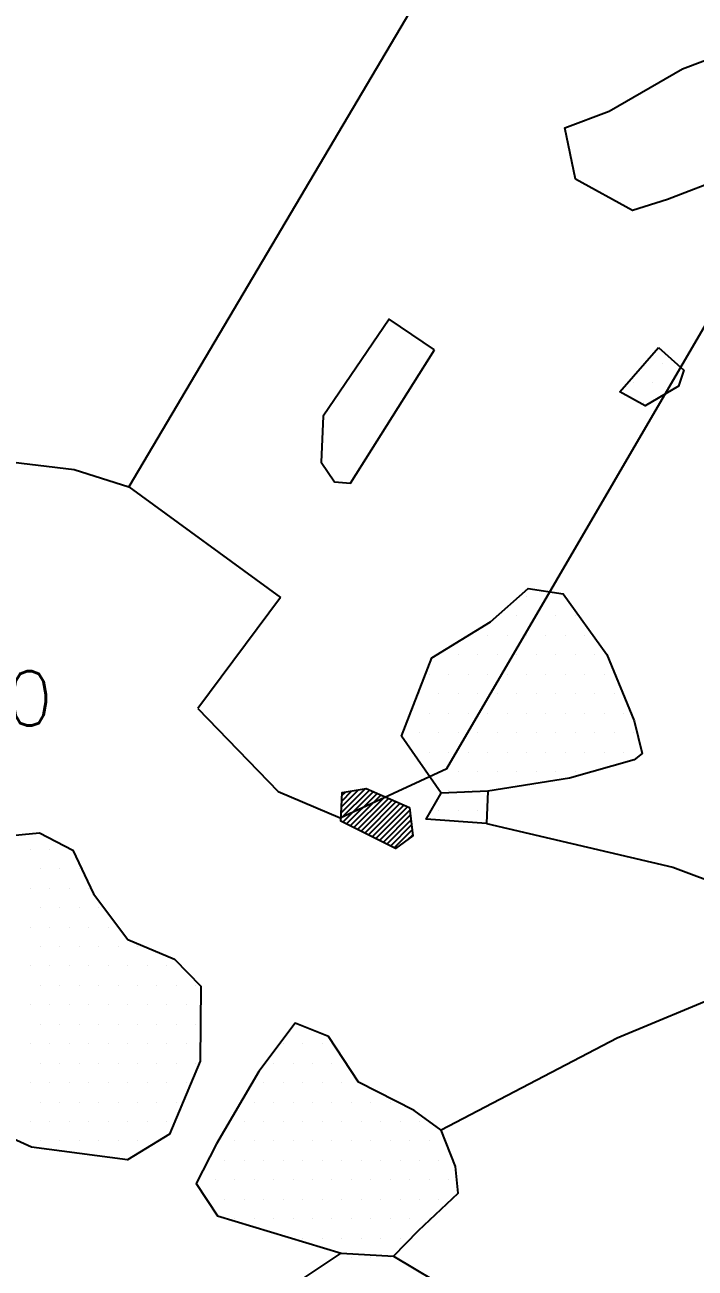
# Model space of a CAD drawing. Header units: metres. Extents: x -8.99 to -5.1, y -14.54 to -10.11.
# Drawn here: x -6.41 to -5.979, y -13.857 to -13.057 of the extents above; entities that cross this region are included whole.
import ezdxf

# ---------------------------------------------------------------- set-up
doc = ezdxf.new("R2010")
doc.units = ezdxf.units.M
doc.header["$LTSCALE"] = 25
doc.header["$MEASUREMENT"] = 0
doc.linetypes.add('STRICHPUNKTX2', pattern=[2, 1, -0.5, 0, -0.5])
doc.layers.get('0').update_dxf_attribs({"linetype": 'CONTINUOUS'})
for name, color, linetype in [('BEFUND', 1, 'CONTINUOUS'), ('BEFUNDSCHRAFF', 1, 'CONTINUOUS'), ('GRABUNGSGRENZE', 3, 'STRICHPUNKTX2'), ('KNOCHEN', 2, 'CONTINUOUS'), ('KNOCHENSCHRAFF', 2, 'CONTINUOUS'), ('STEINE', 4, 'CONTINUOUS'), ('STEINESCHRAFF', 4, 'CONTINUOUS')]:
    doc.layers.add(name, color=color, linetype=linetype)
doc.styles.get("Standard").update_dxf_attribs({"font": 'txt.shx'})

# ---------------------------------------------------------------- blocks, each defined once
blk = doc.blocks.new('*X5')
at = {"color": 0}
for p, q in [((-640.625, -1358.75), (-640.625, -1358.75)), ((-639.375, -1358.75), (-639.375, -1358.75)), ((-638.125, -1358.75), (-638.125, -1358.75)), ((-640, -1360), (-640, -1360)), ((-638.75, -1360), (-638.75, -1360)), ((-637.5, -1360), (-637.5, -1360)), ((-640.625, -1361.25), (-640.625, -1361.25)), ((-639.375, -1361.25), (-639.375, -1361.25)), ((-638.125, -1361.25), (-638.125, -1361.25)), ((-636.875, -1361.25), (-636.875, -1361.25)), ((-640, -1362.5), (-640, -1362.5)), ((-638.75, -1362.5), (-638.75, -1362.5)), ((-637.5, -1362.5), (-637.5, -1362.5)), ((-636.25, -1362.5), (-636.25, -1362.5)), ((-640.625, -1363.75), (-640.625, -1363.75)), ((-639.375, -1363.75), (-639.375, -1363.75)), ((-638.125, -1363.75), (-638.125, -1363.75)), ((-636.875, -1363.75), (-636.875, -1363.75)), ((-635.625, -1363.75), (-635.625, -1363.75)), ((-640, -1365), (-640, -1365)), ((-638.75, -1365), (-638.75, -1365)), ((-637.5, -1365), (-637.5, -1365)), ((-636.25, -1365), (-636.25, -1365)), ((-635, -1365), (-635, -1365)), ((-633.75, -1365), (-633.75, -1365)), ((-640.625, -1366.25), (-640.625, -1366.25)), ((-639.375, -1366.25), (-639.375, -1366.25)), ((-638.125, -1366.25), (-638.125, -1366.25)), ((-636.875, -1366.25), (-636.875, -1366.25)), ((-635.625, -1366.25), (-635.625, -1366.25)), ((-634.375, -1366.25), (-634.375, -1366.25)), ((-633.125, -1366.25), (-633.125, -1366.25)), ((-631.875, -1366.25), (-631.875, -1366.25)), ((-640, -1367.5), (-640, -1367.5)), ((-638.75, -1367.5), (-638.75, -1367.5)), ((-637.5, -1367.5), (-637.5, -1367.5)), ((-636.25, -1367.5), (-636.25, -1367.5)), ((-635, -1367.5), (-635, -1367.5)), ((-633.75, -1367.5), (-633.75, -1367.5)), ((-632.5, -1367.5), (-632.5, -1367.5)), ((-631.25, -1367.5), (-631.25, -1367.5)), ((-630, -1367.5), (-630, -1367.5)), ((-640.625, -1368.75), (-640.625, -1368.75)), ((-639.375, -1368.75), (-639.375, -1368.75)), ((-638.125, -1368.75), (-638.125, -1368.75)), ((-636.875, -1368.75), (-636.875, -1368.75)), ((-635.625, -1368.75), (-635.625, -1368.75)), ((-634.375, -1368.75), (-634.375, -1368.75)), ((-633.125, -1368.75), (-633.125, -1368.75)), ((-631.875, -1368.75), (-631.875, -1368.75)), ((-630.625, -1368.75), (-630.625, -1368.75)), ((-640, -1370), (-640, -1370)), ((-638.75, -1370), (-638.75, -1370)), ((-637.5, -1370), (-637.5, -1370)), ((-636.25, -1370), (-636.25, -1370)), ((-635, -1370), (-635, -1370)), ((-633.75, -1370), (-633.75, -1370)), ((-632.5, -1370), (-632.5, -1370)), ((-631.25, -1370), (-631.25, -1370)), ((-630, -1370), (-630, -1370)), ((-640.625, -1371.25), (-640.625, -1371.25)), ((-639.375, -1371.25), (-639.375, -1371.25)), ((-638.125, -1371.25), (-638.125, -1371.25)), ((-636.875, -1371.25), (-636.875, -1371.25)), ((-635.625, -1371.25), (-635.625, -1371.25)), ((-634.375, -1371.25), (-634.375, -1371.25)), ((-633.125, -1371.25), (-633.125, -1371.25)), ((-631.875, -1371.25), (-631.875, -1371.25)), ((-630.625, -1371.25), (-630.625, -1371.25)), ((-640, -1372.5), (-640, -1372.5)), ((-638.75, -1372.5), (-638.75, -1372.5)), ((-637.5, -1372.5), (-637.5, -1372.5)), ((-636.25, -1372.5), (-636.25, -1372.5)), ((-635, -1372.5), (-635, -1372.5)), ((-633.75, -1372.5), (-633.75, -1372.5)), ((-632.5, -1372.5), (-632.5, -1372.5)), ((-631.25, -1372.5), (-631.25, -1372.5)), ((-630, -1372.5), (-630, -1372.5)), ((-640.625, -1373.75), (-640.625, -1373.75)), ((-639.375, -1373.75), (-639.375, -1373.75)), ((-638.125, -1373.75), (-638.125, -1373.75)), ((-636.875, -1373.75), (-636.875, -1373.75)), ((-635.625, -1373.75), (-635.625, -1373.75)), ((-634.375, -1373.75), (-634.375, -1373.75)), ((-633.125, -1373.75), (-633.125, -1373.75)), ((-631.875, -1373.75), (-631.875, -1373.75)), ((-630.625, -1373.75), (-630.625, -1373.75)), ((-640, -1375), (-640, -1375)), ((-638.75, -1375), (-638.75, -1375)), ((-637.5, -1375), (-637.5, -1375)), ((-636.25, -1375), (-636.25, -1375)), ((-635, -1375), (-635, -1375)), ((-633.75, -1375), (-633.75, -1375)), ((-632.5, -1375), (-632.5, -1375)), ((-631.25, -1375), (-631.25, -1375)), ((-640.625, -1376.25), (-640.625, -1376.25)), ((-639.375, -1376.25), (-639.375, -1376.25)), ((-638.125, -1376.25), (-638.125, -1376.25)), ((-636.875, -1376.25), (-636.875, -1376.25)), ((-635.625, -1376.25), (-635.625, -1376.25)), ((-634.375, -1376.25), (-634.375, -1376.25)), ((-633.125, -1376.25), (-633.125, -1376.25)), ((-631.875, -1376.25), (-631.875, -1376.25)), ((-640, -1377.5), (-640, -1377.5)), ((-638.75, -1377.5), (-638.75, -1377.5)), ((-637.5, -1377.5), (-637.5, -1377.5)), ((-636.25, -1377.5), (-636.25, -1377.5)), ((-635, -1377.5), (-635, -1377.5)), ((-633.75, -1377.5), (-633.75, -1377.5)), ((-632.5, -1377.5), (-632.5, -1377.5))]:
    blk.add_line(p, q, dxfattribs=at)
blk = doc.blocks.new('*X7')
at = {"color": 0}
for p, q in [((-620.652, -1356.397), (-619.111, -1354.856)), ((-620.671, -1356.77), (-618.843, -1354.941)), ((-620.633, -1356.024), (-619.538, -1354.929)), ((-620.614, -1355.652), (-619.964, -1355.002)), ((-620.595, -1355.279), (-620.391, -1355.075)), ((-620.553, -1357.004), (-618.596, -1355.048)), ((-620.317, -1357.122), (-618.349, -1355.154)), ((-620.082, -1357.24), (-618.102, -1355.261)), ((-619.846, -1357.359), (-617.855, -1355.367)), ((-619.611, -1357.477), (-617.608, -1355.474)), ((-619.375, -1357.595), (-617.361, -1355.58)), ((-619.14, -1357.713), (-617.114, -1355.687)), ((-618.904, -1357.831), (-616.867, -1355.793)), ((-618.669, -1357.949), (-616.62, -1355.9)), ((-618.434, -1358.067), (-616.373, -1356.006)), ((-618.198, -1358.185), (-616.239, -1356.226)), ((-617.963, -1358.303), (-616.202, -1356.543)), ((-617.727, -1358.422), (-616.165, -1356.86)), ((-617.492, -1358.54), (-616.129, -1357.177)), ((-617.256, -1358.658), (-616.092, -1357.494)), ((-616.365, -1358.12), (-616.055, -1357.81))]:
    blk.add_line(p, q, dxfattribs=at)
blk = doc.blocks.new('*X8')
at = {"color": 0}
for p, q in [((-600, -1327.5), (-600, -1327.5)), ((-601.875, -1328.75), (-601.875, -1328.75)), ((-600.625, -1328.75), (-600.625, -1328.75)), ((-599.375, -1328.75), (-599.375, -1328.75)), ((-601.25, -1330), (-601.25, -1330)), ((-608.75, -1342.5), (-608.75, -1342.5)), ((-607.5, -1342.5), (-607.5, -1342.5)), ((-610.625, -1343.75), (-610.625, -1343.75)), ((-609.375, -1343.75), (-609.375, -1343.75)), ((-608.125, -1343.75), (-608.125, -1343.75)), ((-606.875, -1343.75), (-606.875, -1343.75)), ((-605.625, -1343.75), (-605.625, -1343.75)), ((-611.25, -1345), (-611.25, -1345)), ((-610, -1345), (-610, -1345)), ((-608.75, -1345), (-608.75, -1345)), ((-607.5, -1345), (-607.5, -1345)), ((-606.25, -1345), (-606.25, -1345)), ((-605, -1345), (-605, -1345)), ((-614.375, -1346.25), (-614.375, -1346.25)), ((-613.125, -1346.25), (-613.125, -1346.25)), ((-611.875, -1346.25), (-611.875, -1346.25)), ((-610.625, -1346.25), (-610.625, -1346.25)), ((-609.375, -1346.25), (-609.375, -1346.25)), ((-608.125, -1346.25), (-608.125, -1346.25)), ((-606.875, -1346.25), (-606.875, -1346.25)), ((-605.625, -1346.25), (-605.625, -1346.25)), ((-604.375, -1346.25), (-604.375, -1346.25)), ((-615, -1347.5), (-615, -1347.5)), ((-613.75, -1347.5), (-613.75, -1347.5)), ((-612.5, -1347.5), (-612.5, -1347.5)), ((-611.25, -1347.5), (-611.25, -1347.5)), ((-610, -1347.5), (-610, -1347.5)), ((-608.75, -1347.5), (-608.75, -1347.5)), ((-607.5, -1347.5), (-607.5, -1347.5)), ((-606.25, -1347.5), (-606.25, -1347.5)), ((-605, -1347.5), (-605, -1347.5)), ((-603.75, -1347.5), (-603.75, -1347.5)), ((-615.625, -1348.75), (-615.625, -1348.75)), ((-614.375, -1348.75), (-614.375, -1348.75)), ((-613.125, -1348.75), (-613.125, -1348.75)), ((-611.875, -1348.75), (-611.875, -1348.75)), ((-610.625, -1348.75), (-610.625, -1348.75)), ((-609.375, -1348.75), (-609.375, -1348.75)), ((-608.125, -1348.75), (-608.125, -1348.75)), ((-606.875, -1348.75), (-606.875, -1348.75)), ((-605.625, -1348.75), (-605.625, -1348.75)), ((-604.375, -1348.75), (-604.375, -1348.75)), ((-603.125, -1348.75), (-603.125, -1348.75)), ((-615, -1350), (-615, -1350)), ((-613.75, -1350), (-613.75, -1350)), ((-612.5, -1350), (-612.5, -1350)), ((-611.25, -1350), (-611.25, -1350)), ((-610, -1350), (-610, -1350)), ((-608.75, -1350), (-608.75, -1350)), ((-607.5, -1350), (-607.5, -1350)), ((-606.25, -1350), (-606.25, -1350)), ((-605, -1350), (-605, -1350)), ((-603.75, -1350), (-603.75, -1350)), ((-602.5, -1350), (-602.5, -1350)), ((-615.625, -1351.25), (-615.625, -1351.25)), ((-614.375, -1351.25), (-614.375, -1351.25)), ((-613.125, -1351.25), (-613.125, -1351.25)), ((-611.875, -1351.25), (-611.875, -1351.25)), ((-610.625, -1351.25), (-610.625, -1351.25)), ((-609.375, -1351.25), (-609.375, -1351.25)), ((-608.125, -1351.25), (-608.125, -1351.25)), ((-606.875, -1351.25), (-606.875, -1351.25)), ((-605.625, -1351.25), (-605.625, -1351.25)), ((-604.375, -1351.25), (-604.375, -1351.25)), ((-603.125, -1351.25), (-603.125, -1351.25)), ((-601.875, -1351.25), (-601.875, -1351.25)), ((-615, -1352.5), (-615, -1352.5)), ((-613.75, -1352.5), (-613.75, -1352.5)), ((-612.5, -1352.5), (-612.5, -1352.5)), ((-611.25, -1352.5), (-611.25, -1352.5)), ((-610, -1352.5), (-610, -1352.5)), ((-608.75, -1352.5), (-608.75, -1352.5)), ((-607.5, -1352.5), (-607.5, -1352.5)), ((-606.25, -1352.5), (-606.25, -1352.5)), ((-605, -1352.5), (-605, -1352.5)), ((-603.75, -1352.5), (-603.75, -1352.5)), ((-602.5, -1352.5), (-602.5, -1352.5)), ((-614.375, -1353.75), (-614.375, -1353.75)), ((-613.125, -1353.75), (-613.125, -1353.75)), ((-611.875, -1353.75), (-611.875, -1353.75)), ((-610.625, -1353.75), (-610.625, -1353.75)), ((-609.375, -1353.75), (-609.375, -1353.75)), ((-608.125, -1353.75), (-608.125, -1353.75)), ((-606.875, -1353.75), (-606.875, -1353.75)), ((-605.625, -1353.75), (-605.625, -1353.75)), ((-613.75, -1355), (-613.75, -1355)), ((-612.5, -1355), (-612.5, -1355)), ((-611.25, -1355), (-611.25, -1355)), ((-614.375, -1356.25), (-614.375, -1356.25)), ((-613.125, -1356.25), (-613.125, -1356.25)), ((-611.875, -1356.25), (-611.875, -1356.25)), ((-624.375, -1371.25), (-624.375, -1371.25)), ((-623.125, -1371.25), (-623.125, -1371.25)), ((-621.875, -1371.25), (-621.875, -1371.25)), ((-625, -1372.5), (-625, -1372.5)), ((-623.75, -1372.5), (-623.75, -1372.5)), ((-622.5, -1372.5), (-622.5, -1372.5)), ((-621.25, -1372.5), (-621.25, -1372.5)), ((-625.625, -1373.75), (-625.625, -1373.75)), ((-624.375, -1373.75), (-624.375, -1373.75)), ((-623.125, -1373.75), (-623.125, -1373.75)), ((-621.875, -1373.75), (-621.875, -1373.75)), ((-620.625, -1373.75), (-620.625, -1373.75)), ((-626.25, -1375), (-626.25, -1375)), ((-625, -1375), (-625, -1375)), ((-623.75, -1375), (-623.75, -1375)), ((-622.5, -1375), (-622.5, -1375)), ((-621.25, -1375), (-621.25, -1375)), ((-620, -1375), (-620, -1375)), ((-618.75, -1375), (-618.75, -1375)), ((-617.5, -1375), (-617.5, -1375)), ((-626.875, -1376.25), (-626.875, -1376.25)), ((-625.625, -1376.25), (-625.625, -1376.25)), ((-624.375, -1376.25), (-624.375, -1376.25)), ((-623.125, -1376.25), (-623.125, -1376.25)), ((-621.875, -1376.25), (-621.875, -1376.25)), ((-620.625, -1376.25), (-620.625, -1376.25)), ((-619.375, -1376.25), (-619.375, -1376.25)), ((-618.125, -1376.25), (-618.125, -1376.25)), ((-616.875, -1376.25), (-616.875, -1376.25)), ((-615.625, -1376.25), (-615.625, -1376.25)), ((-627.5, -1377.5), (-627.5, -1377.5)), ((-626.25, -1377.5), (-626.25, -1377.5)), ((-625, -1377.5), (-625, -1377.5)), ((-623.75, -1377.5), (-623.75, -1377.5)), ((-622.5, -1377.5), (-622.5, -1377.5)), ((-621.25, -1377.5), (-621.25, -1377.5)), ((-620, -1377.5), (-620, -1377.5)), ((-618.75, -1377.5), (-618.75, -1377.5)), ((-617.5, -1377.5), (-617.5, -1377.5)), ((-616.25, -1377.5), (-616.25, -1377.5)), ((-615, -1377.5), (-615, -1377.5)), ((-628.125, -1378.75), (-628.125, -1378.75)), ((-626.875, -1378.75), (-626.875, -1378.75)), ((-625.625, -1378.75), (-625.625, -1378.75)), ((-624.375, -1378.75), (-624.375, -1378.75)), ((-623.125, -1378.75), (-623.125, -1378.75)), ((-621.875, -1378.75), (-621.875, -1378.75)), ((-620.625, -1378.75), (-620.625, -1378.75)), ((-619.375, -1378.75), (-619.375, -1378.75)), ((-618.125, -1378.75), (-618.125, -1378.75)), ((-616.875, -1378.75), (-616.875, -1378.75)), ((-615.625, -1378.75), (-615.625, -1378.75)), ((-614.375, -1378.75), (-614.375, -1378.75)), ((-628.75, -1380), (-628.75, -1380)), ((-627.5, -1380), (-627.5, -1380)), ((-626.25, -1380), (-626.25, -1380)), ((-625, -1380), (-625, -1380)), ((-623.75, -1380), (-623.75, -1380)), ((-622.5, -1380), (-622.5, -1380)), ((-621.25, -1380), (-621.25, -1380)), ((-620, -1380), (-620, -1380)), ((-618.75, -1380), (-618.75, -1380)), ((-617.5, -1380), (-617.5, -1380)), ((-616.25, -1380), (-616.25, -1380)), ((-615, -1380), (-615, -1380)), ((-613.75, -1380), (-613.75, -1380)), ((-628.125, -1381.25), (-628.125, -1381.25)), ((-626.875, -1381.25), (-626.875, -1381.25)), ((-625.625, -1381.25), (-625.625, -1381.25)), ((-624.375, -1381.25), (-624.375, -1381.25)), ((-623.125, -1381.25), (-623.125, -1381.25)), ((-621.875, -1381.25), (-621.875, -1381.25)), ((-620.625, -1381.25), (-620.625, -1381.25)), ((-619.375, -1381.25), (-619.375, -1381.25)), ((-618.125, -1381.25), (-618.125, -1381.25)), ((-616.875, -1381.25), (-616.875, -1381.25)), ((-615.625, -1381.25), (-615.625, -1381.25)), ((-614.375, -1381.25), (-614.375, -1381.25)), ((-627.5, -1382.5), (-627.5, -1382.5)), ((-626.25, -1382.5), (-626.25, -1382.5)), ((-625, -1382.5), (-625, -1382.5)), ((-623.75, -1382.5), (-623.75, -1382.5)), ((-622.5, -1382.5), (-622.5, -1382.5)), ((-621.25, -1382.5), (-621.25, -1382.5)), ((-620, -1382.5), (-620, -1382.5)), ((-618.75, -1382.5), (-618.75, -1382.5)), ((-617.5, -1382.5), (-617.5, -1382.5)), ((-616.25, -1382.5), (-616.25, -1382.5)), ((-615, -1382.5), (-615, -1382.5)), ((-623.125, -1383.75), (-623.125, -1383.75)), ((-621.875, -1383.75), (-621.875, -1383.75)), ((-620.625, -1383.75), (-620.625, -1383.75)), ((-619.375, -1383.75), (-619.375, -1383.75)), ((-618.125, -1383.75), (-618.125, -1383.75)), ((-616.875, -1383.75), (-616.875, -1383.75)), ((-620, -1385), (-620, -1385)), ((-618.75, -1385), (-618.75, -1385)), ((-617.5, -1385), (-617.5, -1385))]:
    blk.add_line(p, q, dxfattribs=at)

msp = doc.modelspace()

# ---------------------------------------------------------------- linework, layer by layer
at = {"layer": 'BEFUND'}
for points in [[(-6.8477, -13.23911), (-6.78859, -13.26492), (-6.73808, -13.3106), (-6.70388, -13.34717), (-6.63512, -13.36481), (-6.59235, -13.36775), (-6.53586, -13.36354), (-6.4799, -13.35219), (-6.42445, -13.3378), (-6.37811, -13.34328), (-6.34296, -13.35439)], [(-6.11319, -13.57102), (-5.99352, -13.59898), (-5.92371, -13.62512), (-5.86779, -13.61775), (-5.81996, -13.61957), (-5.78837, -13.63011), (-5.82077, -13.66688), (-5.90214, -13.67081), (-5.95908, -13.67971), (-6.02915, -13.70902), (-6.14233, -13.76802)]]:
    msp.add_lwpolyline(points, dxfattribs=at)
at = {"layer": 'GRABUNGSGRENZE', "flags": 128}
msp.add_lwpolyline([(-6.09769, -12.93964), (-6.34296, -13.35439), (-6.24559, -13.42561), (-6.29869, -13.49707), (-6.24707, -13.55025), (-6.20732, -13.56737), (-6.13878, -13.53552), (-5.87576, -13.08415), (-5.5706, -12.49726), (-5.63247, -12.42581), (-5.95341, -13.01022)], dxfattribs=at)
at = {"layer": 'KNOCHEN'}
msp.add_lwpolyline([(-6.16258, -13.56056), (-6.16047, -13.57886), (-6.17162, -13.58705), (-6.2068, -13.5694), (-6.20587, -13.55108), (-6.19062, -13.54847), (-6.16258, -13.56056)], dxfattribs=at)
at = {"layer": 'STEINE'}
for points in [[(-5.88502, -13.05926), (-5.87728, -13.08466), (-5.88272, -13.1203), (-5.89426, -13.15494), (-5.92223, -13.15812), (-5.95887, -13.15523), (-5.99696, -13.16964), (-6.01931, -13.17686), (-6.05603, -13.15668), (-6.06279, -13.12364), (-6.03435, -13.11283), (-5.98716, -13.08566), (-5.9445, -13.0697), (-5.92263, -13.06757), (-5.88502, -13.05926)], [(-6.1466, -13.26645), (-6.17568, -13.24674), (-6.21813, -13.30899), (-6.21953, -13.3385), (-6.21082, -13.35118), (-6.20065, -13.35216), (-6.1466, -13.26645)], [(-6.00264, -13.26479), (-5.98629, -13.27947), (-5.98981, -13.28966), (-6.01112, -13.30248), (-6.02744, -13.29339), (-6.00264, -13.26479)], [(-6.01825, -13.5299), (-6.05991, -13.54179), (-6.11227, -13.55016), (-6.14228, -13.55131), (-6.16787, -13.5148), (-6.14826, -13.46435), (-6.11072, -13.44129), (-6.08639, -13.41981), (-6.064, -13.42328), (-6.03584, -13.46232), (-6.01836, -13.50497), (-6.01318, -13.52581), (-6.01825, -13.5299)], [(-6.11227, -13.55016), (-6.11319, -13.57102), (-6.15187, -13.56814), (-6.14228, -13.55131)], [(-6.53187, -13.73105), (-6.51515, -13.70148), (-6.47602, -13.67389), (-6.45215, -13.655), (-6.42984, -13.6188), (-6.42282, -13.57908), (-6.40042, -13.57698), (-6.37902, -13.58813), (-6.36571, -13.61609), (-6.34375, -13.64556), (-6.31368, -13.65821), (-6.29684, -13.67547), (-6.29722, -13.72383), (-6.31696, -13.77071), (-6.34389, -13.78707), (-6.40551, -13.77908), (-6.45494, -13.75681), (-6.48905, -13.75435), (-6.51808, -13.74883), (-6.53187, -13.73105)], [(-6.173, -13.84904), (-6.15679, -13.83269), (-6.13146, -13.80867), (-6.13307, -13.79138), (-6.14233, -13.76802), (-6.15968, -13.75538), (-6.19537, -13.73723), (-6.21483, -13.70781), (-6.23624, -13.69925), (-6.2595, -13.73039), (-6.28676, -13.7768), (-6.29988, -13.8023), (-6.28605, -13.82309), (-6.20658, -13.84716)], [(-6.20979, -14.04099), (-6.25668, -14.02187), (-6.31322, -14.00533), (-6.33818, -13.9968), (-6.34996, -13.97803), (-6.34501, -13.9485), (-6.29997, -13.89437), (-6.23042, -13.86303), (-6.20658, -13.84716), (-6.173, -13.84904), (-6.13423, -13.87227), (-6.11836, -13.8956), (-6.14157, -13.93894), (-6.12257, -13.97752), (-6.14589, -13.99747)]]:
    msp.add_lwpolyline(points, dxfattribs=at)

# ---------------------------------------------------------------- block references
at = {"layer": 'KNOCHENSCHRAFF', "xscale": 0.01, "yscale": 0.01, "zscale": 0.01}
msp.add_blockref('*X7', (0, 0), dxfattribs=at)
at = {"layer": 'STEINESCHRAFF', "xscale": 0.01, "yscale": 0.01, "zscale": 0.01}
for name in ['*X8', '*X5']:
    msp.add_blockref(name, (0, 0), dxfattribs=at)

# ---------------------------------------------------------------- texts
at = {"layer": 'BEFUNDSCHRAFF'}
msp.add_text('V0', height=0.035, dxfattribs=at).set_placement((-6.44893, -13.50801))

doc.saveas('drawing.dxf')
